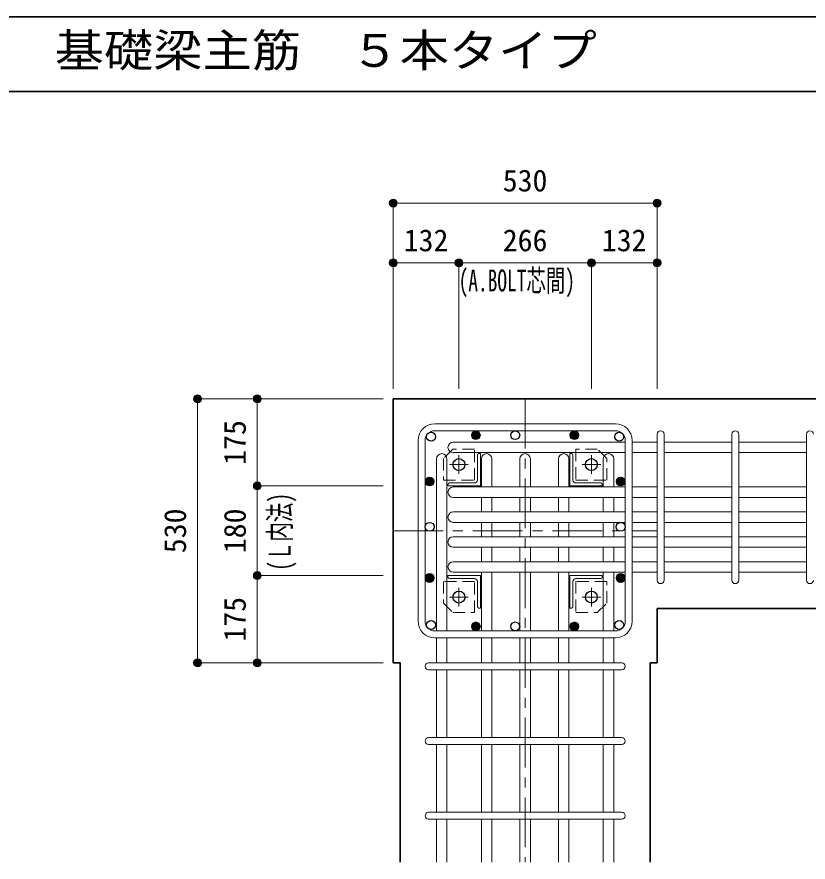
# Model space of a CAD drawing. Units: millimetres at full size, sheet at 1:20. Extents: x -3982 to 3969, y -2797 to 2801.
# Drawn here: x -628 to 962, y -1695 to 2 of the extents above; entities that cross this region are included whole.
import ezdxf
from ezdxf.enums import TextEntityAlignment as Align

# ---------------------------------------------------------------- set-up
doc = ezdxf.new("R2010")
doc.units = ezdxf.units.MM
doc.header["$LTSCALE"] = 20
doc.header["$PDMODE"] = 32
doc.header["$PDSIZE"] = 12
doc.linetypes.add('CHAIN1', pattern=[8, 5, -1, 1, -1])
doc.linetypes.add('DASHED1', pattern=[1.8, 1.2, -0.6])
for name, color, linetype, lineweight in [('6-1_躯体線', 2, 'Continuous', 35), ('6-2_A.Bolt_', 4, 'Continuous', 9), ('6-3_柱型主筋', 4, 'Continuous', 9), ('6-4_フープ', 7, 'Continuous', 18), ('6-5_梁主筋', 7, 'Continuous', 18), ('6-6_S.T.P.', 7, 'Continuous', 18), ('6-7_文字', 7, 'Continuous', 18), ('6-9', 4, 'DASHED1', 9), ('6-D_寸法', 4, 'Continuous', 9), ('F-0_枠', 6, 'Continuous', 40)]:
    doc.layers.add(name, color=color, linetype=linetype, lineweight=lineweight)
doc.styles.add('ＭＳ ゴシック', font='')
doc.styles.get('ＭＳ ゴシック').set_extended_font_data('MS Gothic')

msp = doc.modelspace()

# ---------------------------------------------------------------- linework, layer by layer
at = {"layer": '6-1_躯体線'}
for p, q in [((128.29, -1294.67), (128.29, -764.67)), ((1058.29, -764.67), (128.29, -764.67)), ((658.29, -1294.67), (658.29, -1185.67)), ((1058.29, -1185.67), (658.29, -1185.67)), ((658.29, -1294.67), (644.29, -1294.67)), ((644.29, -1694.67), (644.29, -1294.67))]:
    msp.add_line(p, q, dxfattribs=at)
msp.add_lwpolyline([(142.29, -1694.67), (142.29, -1294.67), (128.29, -1294.67)], dxfattribs=at)
at = {"layer": '6-2_A.Bolt_', "linetype": 'CHAIN1'}
for p, q in [((260.29, -915.37), (260.29, -877.87)), ((526.29, -915.37), (526.29, -877.87)), ((278.99, -896.67), (241.49, -896.67)), ((507.59, -896.67), (545.09, -896.67)), ((260.29, -1143.97), (260.29, -1181.47)), ((526.29, -1143.97), (526.29, -1181.47)), ((278.99, -1162.67), (241.49, -1162.67)), ((507.59, -1162.67), (545.09, -1162.67))]:
    msp.add_line(p, q, dxfattribs=at)
at = {"layer": '6-2_A.Bolt_'}
for p, q in [((297.29, -877.67), (297.29, -927.67)), ((303.29, -874.67), (300.29, -874.67)), ((303.29, -874.67), (303.29, -939.67)), ((483.29, -874.67), (486.29, -874.67)), ((483.29, -874.67), (483.29, -939.67)), ((489.29, -877.67), (489.29, -927.67)), ((238.29, -939.67), (238.29, -936.67)), ((238.29, -939.67), (303.29, -939.67)), ((241.29, -933.67), (291.29, -933.67)), ((548.29, -939.67), (483.29, -939.67)), ((545.29, -933.67), (495.29, -933.67)), ((548.29, -939.67), (548.29, -936.67)), ((238.29, -1119.67), (303.29, -1119.67)), ((238.29, -1119.67), (238.29, -1122.67)), ((303.29, -1184.67), (303.29, -1119.67)), ((483.29, -1184.67), (483.29, -1119.67)), ((548.29, -1119.67), (483.29, -1119.67)), ((548.29, -1119.67), (548.29, -1122.67)), ((241.29, -1125.67), (291.29, -1125.67)), ((297.29, -1181.67), (297.29, -1131.67)), ((489.29, -1181.67), (489.29, -1131.67)), ((545.29, -1125.67), (495.29, -1125.67)), ((303.29, -1184.67), (300.29, -1184.67)), ((483.29, -1184.67), (486.29, -1184.67))]:
    msp.add_line(p, q, dxfattribs=at)
at = {"layer": '6-2_A.Bolt_', "color": 3, "lineweight": 25}
for centre in [(260.29, -896.67), (526.29, -896.67), (260.29, -1162.67), (526.29, -1162.67)]:
    msp.add_circle(centre, 12, dxfattribs=at)
at = {"layer": '6-2_A.Bolt_'}
for centre, radius, start, end in [((300.29, -877.67), 3, 90, 180), ((486.29, -877.67), 3, 0, 90), ((291.29, -927.67), 6, 270, 0), ((495.29, -927.67), 6, 180, 270), ((241.29, -936.67), 3, 90, 180), ((545.29, -936.67), 3, 0, 90), ((241.29, -1122.67), 3, 180, 270), ((291.29, -1131.67), 6, 0, 90), ((495.29, -1131.67), 6, 90, 180), ((545.29, -1122.67), 3, 270, 0), ((300.29, -1181.67), 3, 180, 270), ((486.29, -1181.67), 3, 270, 0)]:
    msp.add_arc(centre, radius, start, end, dxfattribs=at)
at = {"layer": '6-3_柱型主筋'}
for centre, radius in [((294.29, -837.67), 9), ((294.29, -837.67), 7.6), ((492.29, -837.67), 9), ((492.29, -837.67), 7.6), ((294.29, -837.67), 6.2), ((294.29, -837.67), 4.8), ((294.29, -837.67), 3.4), ((294.29, -837.67), 2), ((294.29, -837.67), 0.6), ((492.29, -837.67), 6.2), ((492.29, -837.67), 4.8), ((492.29, -837.67), 3.4), ((492.29, -837.67), 2), ((492.29, -837.67), 0.6), ((201.29, -930.67), 9), ((201.29, -930.67), 7.6), ((201.29, -930.67), 6.2), ((201.29, -930.67), 4.8), ((201.29, -930.67), 3.4), ((201.29, -930.67), 2), ((201.29, -930.67), 0.6), ((585.29, -930.67), 9), ((585.29, -930.67), 7.6), ((585.29, -930.67), 6.2), ((585.29, -930.67), 4.8), ((585.29, -930.67), 3.4), ((585.29, -930.67), 2), ((585.29, -930.67), 0.6), ((201.29, -1124.13), 9), ((201.29, -1124.13), 7.6), ((201.29, -1124.13), 6.2), ((201.29, -1124.13), 4.8), ((585.29, -1124.13), 9), ((585.29, -1124.13), 7.6), ((585.29, -1124.13), 6.2), ((585.29, -1124.13), 4.8), ((201.29, -1124.13), 3.4), ((201.29, -1124.13), 2), ((201.29, -1124.13), 0.6), ((585.29, -1124.13), 3.4), ((585.29, -1124.13), 2), ((585.29, -1124.13), 0.6), ((294.29, -1221.67), 9), ((294.29, -1221.67), 7.6), ((294.29, -1221.67), 6.2), ((294.29, -1221.67), 4.8), ((294.29, -1221.67), 3.4), ((294.29, -1221.67), 2), ((294.29, -1221.67), 0.6), ((492.29, -1221.67), 9), ((492.29, -1221.67), 7.6), ((492.29, -1221.67), 6.2), ((492.29, -1221.67), 4.8), ((492.29, -1221.67), 3.4), ((492.29, -1221.67), 2), ((492.29, -1221.67), 0.6)]:
    msp.add_circle(centre, radius, dxfattribs=at)
at = {"layer": '6-3_柱型主筋', "color": 3, "lineweight": 25}
for centre in [(373.29, -837.67), (204.37, -840.75), (582.22, -840.75), (201.29, -1021.67), (585.29, -1021.67), (204.37, -1218.6), (373.29, -1221.67), (582.22, -1218.6)]:
    msp.add_circle(centre, 9, dxfattribs=at)
at = {"layer": '6-4_フープ'}
for p, q in [((574.79, -814.67), (211.79, -814.67)), ((574.79, -828.67), (211.79, -828.67)), ((178.29, -1211.17), (178.29, -848.17)), ((192.29, -1211.17), (192.29, -848.17)), ((594.29, -1211.17), (594.29, -848.17)), ((608.29, -1211.17), (608.29, -848.17)), ((574.79, -1230.67), (211.79, -1230.67)), ((574.79, -1244.67), (211.79, -1244.67))]:
    msp.add_line(p, q, dxfattribs=at)
for centre, radius, start, end in [((211.79, -848.17), 33.5, 90, 180), ((211.79, -848.17), 19.5, 90, 180), ((574.79, -848.17), 33.5, 0, 90), ((574.79, -848.17), 19.5, 0, 90), ((211.79, -1211.17), 33.5, 180, 270), ((211.79, -1211.17), 19.5, 180, 270), ((574.79, -1211.17), 19.5, 270, 0), ((574.79, -1211.17), 33.5, 270, 0)]:
    msp.add_arc(centre, radius, start, end, dxfattribs=at)
at = {"layer": '6-5_梁主筋'}
for p, q in [((248.79, -851.75), (594.29, -851.75)), ((658.29, -851.75), (608.29, -851.75)), ((808.29, -851.75), (672.29, -851.75)), ((958.29, -851.75), (822.29, -851.75)), ((248.79, -872.75), (594.29, -872.75)), ((658.29, -872.75), (608.29, -872.75)), ((808.29, -872.75), (672.29, -872.75)), ((958.29, -872.75), (822.29, -872.75)), ((215.29, -885.17), (215.29, -1230.67)), ((236.29, -885.17), (236.29, -1230.67)), ((305.29, -885.17), (305.29, -941.67)), ((326.29, -885.17), (326.29, -941.67)), ((382.79, -885.17), (382.79, -941.67)), ((403.79, -885.17), (403.79, -941.67)), ((460.29, -885.17), (460.29, -941.67)), ((481.29, -885.17), (481.29, -941.67)), ((550.29, -885.17), (550.29, -941.67)), ((571.29, -885.17), (571.29, -941.67)), ((248.79, -941.67), (594.29, -941.67)), ((658.29, -941.67), (608.29, -941.67)), ((808.29, -941.67), (672.29, -941.67)), ((958.29, -941.67), (822.29, -941.67)), ((248.79, -962.67), (594.29, -962.67)), ((305.29, -962.67), (305.29, -991.67)), ((326.29, -962.67), (326.29, -991.67)), ((382.79, -962.67), (382.79, -991.67)), ((403.79, -962.67), (403.79, -991.67)), ((460.29, -962.67), (460.29, -991.67)), ((481.29, -962.67), (481.29, -991.67)), ((550.29, -962.67), (550.29, -991.67)), ((571.29, -962.67), (571.29, -991.67)), ((658.29, -962.67), (608.29, -962.67)), ((808.29, -962.67), (672.29, -962.67)), ((958.29, -962.67), (822.29, -962.67)), ((248.79, -991.67), (594.29, -991.67)), ((658.29, -991.67), (608.29, -991.67)), ((808.29, -991.67), (672.29, -991.67)), ((958.29, -991.67), (822.29, -991.67)), ((248.79, -1012.67), (594.29, -1012.67)), ((305.29, -1012.67), (305.29, -1041.67)), ((326.29, -1012.67), (326.29, -1041.67)), ((382.79, -1012.67), (382.79, -1041.67)), ((403.79, -1012.67), (403.79, -1041.67)), ((460.29, -1012.67), (460.29, -1041.67)), ((481.29, -1012.67), (481.29, -1041.67)), ((550.29, -1012.67), (550.29, -1041.67)), ((571.29, -1012.67), (571.29, -1041.67)), ((658.29, -1012.67), (608.29, -1012.67)), ((808.29, -1012.67), (672.29, -1012.67)), ((958.29, -1012.67), (822.29, -1012.67)), ((248.79, -1041.67), (594.29, -1041.67)), ((658.29, -1041.67), (608.29, -1041.67)), ((808.29, -1041.67), (672.29, -1041.67)), ((958.29, -1041.67), (822.29, -1041.67)), ((248.79, -1062.67), (594.29, -1062.67)), ((305.29, -1062.67), (305.29, -1091.67)), ((326.29, -1062.67), (326.29, -1091.67)), ((382.79, -1062.67), (382.79, -1091.67)), ((403.79, -1062.67), (403.79, -1091.67)), ((460.29, -1062.67), (460.29, -1091.67)), ((481.29, -1062.67), (481.29, -1091.67)), ((550.29, -1062.67), (550.29, -1091.67)), ((571.29, -1062.67), (571.29, -1091.67)), ((658.29, -1062.67), (608.29, -1062.67)), ((808.29, -1062.67), (672.29, -1062.67)), ((958.29, -1062.67), (822.29, -1062.67)), ((248.79, -1091.67), (594.29, -1091.67)), ((658.29, -1091.67), (608.29, -1091.67)), ((808.29, -1091.67), (672.29, -1091.67)), ((958.29, -1091.67), (822.29, -1091.67)), ((248.79, -1112.67), (594.29, -1112.67)), ((305.29, -1112.67), (305.29, -1230.67)), ((326.29, -1112.67), (326.29, -1230.67)), ((382.79, -1112.67), (382.79, -1230.67)), ((403.79, -1112.67), (403.79, -1230.67)), ((460.29, -1112.67), (460.29, -1230.67)), ((481.29, -1112.67), (481.29, -1230.67)), ((550.29, -1112.67), (550.29, -1230.67)), ((571.29, -1112.67), (571.29, -1230.67)), ((658.29, -1112.67), (608.29, -1112.67)), ((808.29, -1112.67), (672.29, -1112.67)), ((958.29, -1112.67), (822.29, -1112.67)), ((215.29, -1244.67), (215.29, -1294.67)), ((236.29, -1244.67), (236.29, -1294.67)), ((305.29, -1244.67), (305.29, -1294.67)), ((326.29, -1244.67), (326.29, -1294.67)), ((382.79, -1244.67), (382.79, -1294.67)), ((403.79, -1244.67), (403.79, -1294.67)), ((460.29, -1244.67), (460.29, -1294.67)), ((481.29, -1244.67), (481.29, -1294.67)), ((550.29, -1244.67), (550.29, -1294.67)), ((571.29, -1244.67), (571.29, -1294.67)), ((215.29, -1308.67), (215.29, -1444.67)), ((236.29, -1308.67), (236.29, -1444.67)), ((305.29, -1308.67), (305.29, -1444.67)), ((326.29, -1308.67), (326.29, -1444.67)), ((382.79, -1308.67), (382.79, -1444.67)), ((403.79, -1308.67), (403.79, -1444.67)), ((460.29, -1308.67), (460.29, -1444.67)), ((481.29, -1308.67), (481.29, -1444.67)), ((550.29, -1308.67), (550.29, -1444.67)), ((571.29, -1308.67), (571.29, -1444.67)), ((215.29, -1458.67), (215.29, -1594.67)), ((236.29, -1458.67), (236.29, -1594.67)), ((305.29, -1458.67), (305.29, -1594.67)), ((326.29, -1458.67), (326.29, -1594.67)), ((382.79, -1458.67), (382.79, -1594.67)), ((403.79, -1458.67), (403.79, -1594.67)), ((460.29, -1458.67), (460.29, -1594.67)), ((481.29, -1458.67), (481.29, -1594.67)), ((550.29, -1458.67), (550.29, -1594.67)), ((571.29, -1458.67), (571.29, -1594.67)), ((215.29, -1608.67), (215.29, -1694.67)), ((236.29, -1608.67), (236.29, -1694.67)), ((305.29, -1608.67), (305.29, -1694.67)), ((326.29, -1608.67), (326.29, -1694.67)), ((382.79, -1608.67), (382.79, -1694.67)), ((403.79, -1608.67), (403.79, -1694.67)), ((460.29, -1608.67), (460.29, -1694.67)), ((481.29, -1608.67), (481.29, -1694.67)), ((550.29, -1608.67), (550.29, -1694.67)), ((571.29, -1608.67), (571.29, -1694.67))]:
    msp.add_line(p, q, dxfattribs=at)
for centre, start, end in [((248.79, -862.25), 90, 180), ((248.79, -862.25), 180, 270), ((225.79, -885.17), 90, 180), ((225.79, -885.17), 0, 90), ((315.79, -885.17), 90, 180), ((315.79, -885.17), 0, 90), ((393.29, -885.17), 90, 180), ((393.29, -885.17), 0, 90), ((470.79, -885.17), 90, 180), ((470.79, -885.17), 0, 90), ((560.79, -885.17), 90, 180), ((560.79, -885.17), 0, 90), ((248.79, -952.17), 90, 180), ((248.79, -952.17), 180, 270), ((248.79, -1002.17), 90, 180), ((248.79, -1002.17), 180, 270), ((248.79, -1052.17), 90, 180), ((248.79, -1052.17), 180, 270), ((248.79, -1102.17), 90, 180), ((248.79, -1102.17), 180, 270)]:
    msp.add_arc(centre, 10.5, start, end, dxfattribs=at)
at = {"layer": '6-6_S.T.P.'}
for p, q in [((658.29, -1128.67), (658.29, -836.14)), ((658.29, -1128.67), (658.29, -836.14)), ((658.29, -1128.67), (658.29, -836.14)), ((658.29, -1128.67), (658.29, -836.14)), ((672.29, -1128.67), (672.29, -836.14)), ((672.29, -1128.67), (672.29, -836.14)), ((672.29, -1128.67), (672.29, -836.14)), ((672.29, -1128.67), (672.29, -836.14)), ((808.29, -1128.67), (808.29, -836.14)), ((822.29, -1128.67), (822.29, -836.14)), ((958.29, -1128.67), (958.29, -836.14)), ((199.29, -1294.67), (586.9, -1294.67)), ((199.29, -1308.67), (586.9, -1308.67)), ((199.29, -1444.67), (586.9, -1444.67)), ((199.29, -1458.67), (586.9, -1458.67)), ((199.29, -1594.67), (586.9, -1594.67)), ((199.29, -1608.67), (586.9, -1608.67))]:
    msp.add_line(p, q, dxfattribs=at)
for centre, start, end in [((665.29, -835.75), 0, 180), ((665.29, -835.75), 0, 180), ((665.29, -835.75), 0, 180), ((665.29, -835.75), 0, 180), ((815.29, -835.75), 0, 180), ((965.29, -835.75), 0, 180), ((665.29, -1128.67), 180, 0), ((665.29, -1128.67), 180, 0), ((665.29, -1128.67), 180, 0), ((665.29, -1128.67), 180, 0), ((815.29, -1128.67), 180, 0), ((965.29, -1128.67), 180, 0), ((199.29, -1301.67), 90, 270), ((199.29, -1301.67), 90, 270), ((199.29, -1301.67), 90, 270), ((199.29, -1301.67), 90, 270), ((587.29, -1301.67), 270, 90), ((587.29, -1301.67), 270, 90), ((587.29, -1301.67), 270, 90), ((587.29, -1301.67), 270, 90), ((199.29, -1451.67), 90, 270), ((587.29, -1451.67), 270, 90), ((199.29, -1601.67), 90, 270), ((587.29, -1601.67), 270, 90)]:
    msp.add_arc(centre, 7, start, end, dxfattribs=at)
at = {"layer": '6-9'}
for points in [[(291.29, -865.67), (248.29, -865.67), (229.29, -884.67), (229.29, -927.67), (291.29, -927.67)], [(557.29, -927.67), (557.29, -884.67), (538.29, -865.67), (495.29, -865.67), (495.29, -927.67)], [(229.29, -1131.67), (229.29, -1174.67), (248.29, -1193.67), (291.29, -1193.67), (291.29, -1131.67)], [(495.29, -1193.67), (538.29, -1193.67), (557.29, -1174.67), (557.29, -1131.67), (495.29, -1131.67)]]:
    msp.add_lwpolyline(points, close=True, dxfattribs=at)
at = {"layer": '6-D_寸法'}
for p, q in [((128.29, -371.65), (658.29, -371.65)), ((658.29, -371.65), (658.29, -491.65)), ((128.29, -491.65), (260.29, -491.65)), ((260.29, -491.65), (260.29, -744.67)), ((260.29, -491.65), (526.29, -491.65)), ((526.29, -491.65), (526.29, -744.67)), ((526.29, -491.65), (658.29, -491.65)), ((658.29, -491.65), (658.29, -744.67)), ((-264.74, -764.67), (-144.74, -764.67)), ((-264.74, -764.67), (-264.74, -1294.67)), ((-144.74, -764.67), (108.29, -764.67)), ((-144.74, -764.67), (-144.74, -939.67)), ((-144.74, -939.67), (108.29, -939.67)), ((-144.74, -939.67), (-144.74, -1119.67)), ((-144.74, -1119.67), (108.29, -1119.67)), ((-144.74, -1119.67), (-144.74, -1294.67))]:
    msp.add_line(p, q, dxfattribs=at)
at = {"layer": '6-D_寸法', "linetype": 'CHAIN1'}
for p, q in [((393.29, -764.67), (393.29, -1694.67)), ((128.29, -1029.67), (658.29, -1029.67))]:
    msp.add_line(p, q, dxfattribs=at)
at = {"layer": '6-D_寸法'}
for points in [[(128.29, -371.65), (128.29, -491.65), (128.29, -744.67)], [(-264.74, -1294.67), (-144.74, -1294.67), (108.29, -1294.67)]]:
    msp.add_lwpolyline(points, dxfattribs=at)
for centre, radius in [((128.29, -371.65), 8), ((128.29, -371.65), 7.2), ((128.29, -371.65), 6.4), ((128.29, -371.65), 5.6), ((128.29, -371.65), 4.8), ((128.29, -371.65), 4), ((128.29, -371.65), 3.2), ((128.29, -371.65), 2.4), ((128.29, -371.65), 1.6), ((128.29, -371.65), 0.8), ((658.29, -371.65), 8), ((658.29, -371.65), 7.2), ((658.29, -371.65), 6.4), ((658.29, -371.65), 5.6), ((658.29, -371.65), 4.8), ((658.29, -371.65), 4), ((658.29, -371.65), 3.2), ((658.29, -371.65), 2.4), ((658.29, -371.65), 1.6), ((658.29, -371.65), 0.8), ((128.29, -491.65), 8), ((128.29, -491.65), 7.2), ((128.29, -491.65), 6.4), ((128.29, -491.65), 5.6), ((128.29, -491.65), 4.8), ((128.29, -491.65), 4), ((128.29, -491.65), 3.2), ((128.29, -491.65), 2.4), ((128.29, -491.65), 1.6), ((128.29, -491.65), 0.8), ((260.29, -491.65), 8), ((260.29, -491.65), 7.2), ((260.29, -491.65), 6.4), ((260.29, -491.65), 5.6), ((260.29, -491.65), 4.8), ((260.29, -491.65), 4), ((260.29, -491.65), 3.2), ((260.29, -491.65), 2.4), ((260.29, -491.65), 1.6), ((260.29, -491.65), 0.8), ((526.29, -491.65), 8), ((526.29, -491.65), 7.2), ((526.29, -491.65), 6.4), ((526.29, -491.65), 5.6), ((526.29, -491.65), 4.8), ((526.29, -491.65), 4), ((526.29, -491.65), 3.2), ((526.29, -491.65), 2.4), ((526.29, -491.65), 1.6), ((526.29, -491.65), 0.8), ((658.29, -491.65), 8), ((658.29, -491.65), 7.2), ((658.29, -491.65), 6.4), ((658.29, -491.65), 5.6), ((658.29, -491.65), 4.8), ((658.29, -491.65), 4), ((658.29, -491.65), 3.2), ((658.29, -491.65), 2.4), ((658.29, -491.65), 1.6), ((658.29, -491.65), 0.8), ((-264.74, -764.67), 8), ((-264.74, -764.67), 7.2), ((-264.74, -764.67), 6.4), ((-264.74, -764.67), 5.6), ((-264.74, -764.67), 4.8), ((-264.74, -764.67), 4), ((-264.74, -764.67), 3.2), ((-264.74, -764.67), 2.4), ((-264.74, -764.67), 1.6), ((-144.74, -764.67), 8), ((-144.74, -764.67), 7.2), ((-144.74, -764.67), 6.4), ((-144.74, -764.67), 5.6), ((-144.74, -764.67), 4.8), ((-144.74, -764.67), 4), ((-144.74, -764.67), 3.2), ((-144.74, -764.67), 2.4), ((-144.74, -764.67), 1.6), ((-264.74, -764.67), 0.8), ((-144.74, -764.67), 0.8), ((-144.74, -939.67), 8), ((-144.74, -939.67), 7.2), ((-144.74, -939.67), 6.4), ((-144.74, -939.67), 5.6), ((-144.74, -939.67), 4.8), ((-144.74, -939.67), 4), ((-144.74, -939.67), 3.2), ((-144.74, -939.67), 2.4), ((-144.74, -939.67), 1.6), ((-144.74, -939.67), 0.8), ((-144.74, -1119.67), 8), ((-144.74, -1119.67), 7.2), ((-144.74, -1119.67), 6.4), ((-144.74, -1119.67), 5.6), ((-144.74, -1119.67), 4.8), ((-144.74, -1119.67), 4), ((-144.74, -1119.67), 3.2), ((-144.74, -1119.67), 2.4), ((-144.74, -1119.67), 1.6), ((-144.74, -1119.67), 0.8), ((-264.74, -1294.67), 8), ((-264.74, -1294.67), 7.2), ((-264.74, -1294.67), 6.4), ((-264.74, -1294.67), 5.6), ((-144.74, -1294.67), 8), ((-144.74, -1294.67), 7.2), ((-144.74, -1294.67), 6.4), ((-144.74, -1294.67), 5.6), ((-264.74, -1294.67), 4.8), ((-264.74, -1294.67), 4), ((-264.74, -1294.67), 3.2), ((-264.74, -1294.67), 2.4), ((-264.74, -1294.67), 1.6), ((-264.74, -1294.67), 0.8), ((-144.74, -1294.67), 4.8), ((-144.74, -1294.67), 4), ((-144.74, -1294.67), 3.2), ((-144.74, -1294.67), 2.4), ((-144.74, -1294.67), 1.6), ((-144.74, -1294.67), 0.8)]:
    msp.add_circle(centre, radius, dxfattribs=at)
at = {"layer": '6-D_寸法', "color": 7}
for p in [(128.29, -371.65), (658.29, -371.65), (128.29, -491.65), (260.29, -491.65), (526.29, -491.65), (658.29, -491.65), (-264.74, -764.67), (-144.74, -764.67), (-144.74, -939.67), (-144.74, -1119.67), (-264.74, -1294.67), (-144.74, -1294.67)]:
    msp.add_point(p, dxfattribs=at)
at = {"layer": 'F-0_枠', "color": 2, "lineweight": 35}
for p, q in [((2482.4, 1.97), (-3981.92, 1.97)), ((-3981.92, -148.03), (2482.4, -148.03))]:
    msp.add_line(p, q, dxfattribs=at)

# ---------------------------------------------------------------- texts
at = {"layer": '6-7_文字', "color": 2, "style": 'ＭＳ ゴシック', "width": 1.1}
msp.add_text('\u3000\u3000基礎梁主筋\u3000５本タイプ', height=65.98, dxfattribs=at).set_placement((-749.76, -118.03), align=Align.BOTTOM_LEFT)
at = {"layer": '6-D_寸法', "style": 'ＭＳ ゴシック'}
for s, p in [('530', (348.29, -361.65)), ('132', (149.29, -481.65)), ('266', (348.29, -481.65)), ('132', (547.29, -481.65))]:
    msp.add_text(s, height=43.99, dxfattribs=at).set_placement(p, align=Align.BOTTOM_LEFT)
at = {"layer": '6-D_寸法', "style": 'ＭＳ ゴシック', "width": 0.65}
msp.add_text('(A.BOLT芯間)', height=43.99, dxfattribs=at).set_placement((259.7, -562.38), align=Align.BOTTOM_LEFT)
at = {"layer": '6-D_寸法', "style": 'ＭＳ ゴシック'}
for s, p in [('175', (-154.74, -897.17)), ('530', (-274.74, -1074.67)), ('180', (-154.74, -1074.67)), ('175', (-154.74, -1252.17))]:
    msp.add_text(s, height=43.99, rotation=90, dxfattribs=at).set_placement(p, align=Align.BOTTOM_LEFT)
at = {"layer": '6-D_寸法', "style": 'ＭＳ ゴシック', "width": 0.65}
msp.add_text('(Ｌ内法)', height=43.99, rotation=90, dxfattribs=at).set_placement((-64.52, -1109.67), align=Align.BOTTOM_LEFT)

doc.saveas('drawing.dxf')
